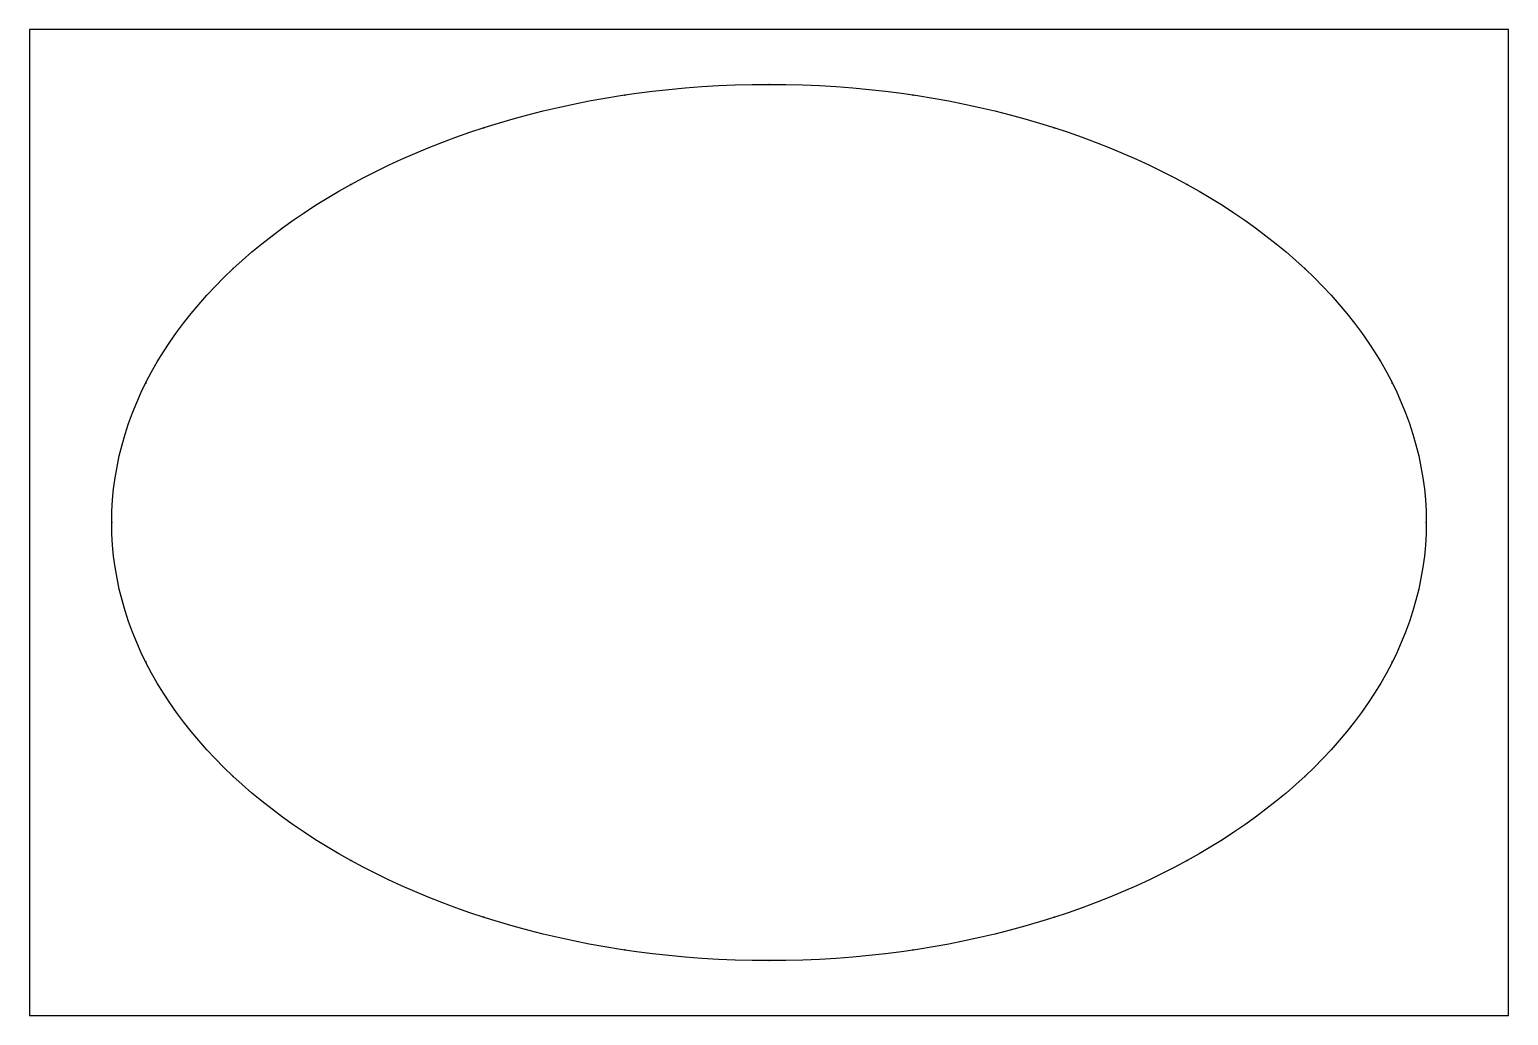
# Model space of a CAD drawing. Header units: inches. Extents: x -1.69 to 1.69, y -1.12 to 1.12.
import ezdxf

# ---------------------------------------------------------------- set-up
doc = ezdxf.new("R2010")
doc.units = ezdxf.units.IN
doc.header["$MEASUREMENT"] = 0
doc.header["$PDSIZE"] = -1

msp = doc.modelspace()

# ---------------------------------------------------------------- linework, layer by layer
at = {"color": 7, "linetype": 'Continuous', "lineweight": 25}
for p, q in [((1.6875, 1.125), (-1.6875, 1.125)), ((-1.6875, 1.125), (-1.6875, -1.125)), ((1.6875, -1.125), (1.6875, 1.125)), ((-1.6875, -1.125), (1.6875, -1.125))]:
    msp.add_line(p, q, dxfattribs=at)
at = {"color": 7, "linetype": 'Continuous'}
msp.add_ellipse((0, 0), major_axis=(-1.5, 0), ratio=0.666667, dxfattribs=at)
for p in [(0, 1), (-0.3293, 0.9756), (0.3293, 0.9756), (-0.6509, 0.9009), (0.6509, 0.9009), (-0.9545, 0.7714), (0.9545, 0.7714), (-1.2225, 0.5795), (1.2225, 0.5795), (-1.4221, 0.3181), (1.4221, 0.3181), (-1.5, 0), (1.5, 0), (-1.4221, -0.3181), (1.4221, -0.3181), (-1.2225, -0.5795), (1.2225, -0.5795), (-0.9545, -0.7714), (0.9545, -0.7714), (-0.6509, -0.9009), (0.6509, -0.9009), (-0.3293, -0.9756), (0.3293, -0.9756), (0, -1)]:
    msp.add_point(p, dxfattribs=at)

doc.saveas('drawing.dxf')
